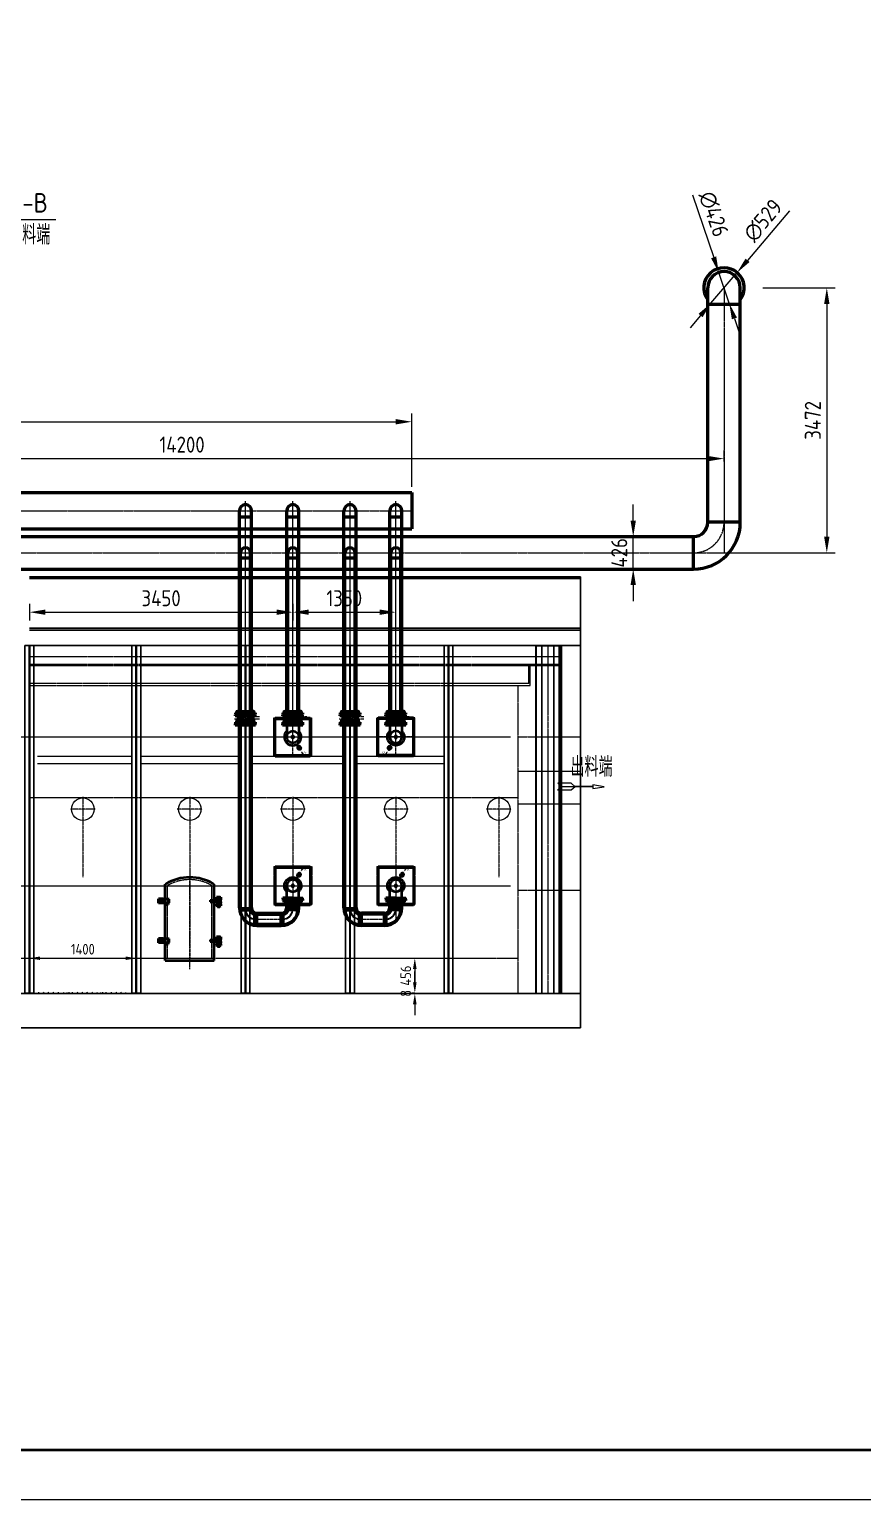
# Model space of a CAD drawing. Header units: millimetres. Extents: x -11969 to 47316, y 514 to 81306.
# Drawn here: x 16953 to 27868, y 42696 to 61964 of the extents above; entities that cross this region are included whole.
import ezdxf

# ---------------------------------------------------------------- set-up
doc = ezdxf.new("R2010")
doc.units = ezdxf.units.MM
for name, pattern in [('CENTER', [2, 1.25, -0.25, 0.25, -0.25]), ('DASHED2', [0.375, 0.25, -0.125]), ('PHANTOM2', [1.25, 0.625, -0.125, 0.125, -0.125, 0.125, -0.125])]:
    doc.linetypes.add(name, pattern=pattern)
for name, color, linetype, lineweight in [('2D', 4, 'PHANTOM2', 20), ('BIAOZHU', 3, 'Continuous', 25), ('gas', 2, 'Continuous', 50), ('POU', 4, 'Continuous', 20), ('SHI', 7, 'Continuous', 40), ('WEN', 3, 'Continuous', 20), ('XI', 2, 'Continuous', 20), ('XU', 6, 'DASHED2', 20), ('ZHONG', 1, 'CENTER', 20)]:
    doc.layers.add(name, color=color, linetype=linetype, lineweight=lineweight)
doc.layers.add('air', color=7, linetype='Continuous', lineweight=50, true_color=0x77bec0)
doc.layers.add('HAN', color=9, linetype='Continuous')
doc.styles.add('GB', font='gbenor.shx', dxfattribs={"bigfont": 'gbcbig.shx'})
doc.dimstyles.new('ISO-25$0', dxfattribs={"dimscale": 40, "dimtxt": 3.5, "dimasz": 3.5, "dimexe": 1, "dimexo": 0.2, "dimgap": 1.2, "dimtad": 1, "dimtoh": 1, "dimdec": 1, "dimzin": 9, "dimdsep": 46, "dimtxsty": 'GB', "dimcen": 0, "dimclrd": 3, "dimclre": 3, "dimclrt": 256, "dimadec": 0, "dimazin": 2, "dimtfac": 1, "dimtdec": 1, "dimtix": 1, "dimtmove": 0, "dimatfit": 3, "dimldrblk": 'DOTSMALL', "dimfxl": 0, "dimlwd": -1, "dimlwe": 20, "dimarcsym": 0})
doc.dimstyles.new('ISO-60', dxfattribs={"dimscale": 60, "dimtxt": 3.5, "dimasz": 3.5, "dimexe": 1.8, "dimexo": 1.25, "dimgap": 1.3, "dimtad": 1, "dimrnd": 1, "dimdsep": 46, "dimtxsty": 'GB', "dimcen": 0, "dimclrd": 3, "dimclre": 3, "dimclrt": 256, "dimadec": 0, "dimazin": 0, "dimtfac": 1, "dimtix": 1, "dimtmove": 0, "dimatfit": 3, "dimldrblk": 'DOTSMALL', "dimfxl": 0, "dimlwd": 20, "dimlwe": 20, "dimarcsym": 0})

# ---------------------------------------------------------------- blocks, each defined once
blk = doc.blocks.new('*D41')
at = {"layer": 'Defpoints', "color": 0}
for p in [(21177, 49791), (21177, 49335), (22002, 49335)]:
    blk.add_point(p, dxfattribs=at)
at = {"layer": 'WEN', "color": 3, "linetype": 'ByBlock', "lineweight": 20}
for p, q in [((21185, 49791), (22042, 49791)), ((21185, 49335), (22042, 49335))]:
    blk.add_line(p, q, dxfattribs=at)
at = {"layer": 'WEN', "color": 3}
blk.add_line((22002, 49651), (22002, 49475), dxfattribs=at)
for points in [[(21978, 49651), (22025, 49651), (22002, 49791)], [(21978, 49475), (22025, 49475), (22002, 49335)]]:
    blk.add_solid(points, dxfattribs=at)
at = {"layer": 'WEN', "insert": (21884, 49563), "char_height": 140, "attachment_point": 5, "rotation": 90, "style": 'GB'}
blk.add_mtext('456', dxfattribs=at)
blk = doc.blocks.new('_DotSmall')
at = {"color": 0, "linetype": 'ByBlock', "const_width": 0.5}
blk.add_lwpolyline([(-0.0625, 0, 1), (0.0625, 0, 1)], format="xyb", close=True, dxfattribs=at)
blk = doc.blocks.new('*D42')
at = {"layer": 'Defpoints', "color": 0}
for p in [(22002, 49335), (22002, 49327), (22002, 49327)]:
    blk.add_point(p, dxfattribs=at)
at = {"layer": 'WEN', "color": 3}
for p, q in [((22002, 49475), (22002, 49615)), ((22002, 49335), (22002, 49327)), ((22002, 49187), (22002, 49047))]:
    blk.add_line(p, q, dxfattribs=at)
at = {"layer": 'WEN', "color": 3, "linetype": 'ByBlock', "lineweight": 20}
for p, q in [((21994, 49335), (21962, 49335)), ((21994, 49327), (21962, 49327))]:
    blk.add_line(p, q, dxfattribs=at)
at = {"layer": 'WEN', "color": 3}
for points in [[(21978, 49475), (22025, 49475), (22002, 49335)], [(21978, 49187), (22025, 49187), (22002, 49327)]]:
    blk.add_solid(points, dxfattribs=at)
at = {"layer": 'WEN', "insert": (21884, 49331), "char_height": 140, "attachment_point": 5, "rotation": 90, "style": 'GB'}
blk.add_mtext('8', dxfattribs=at)
blk = doc.blocks.new('A$C62880422')
at = {"layer": '2D'}
for p, q in [((0, 6), (0, 506)), ((0, 506), (18, 506)), ((482, 506), (500, 506)), ((500, 6), (500, 506)), ((0, 6), (18, 6)), ((483, 6), (500, 6))]:
    blk.add_line(p, q, dxfattribs=at)
at = {"layer": 'SHI'}
for p, q in [((20, 6), (20, 506)), ((20, 506), (480, 506)), ((20, 494), (480, 494)), ((250, 428), (120, 428)), ((120, 428), (120, 413)), ((250, 413), (120, 413)), ((133, 454), (250, 454)), ((133, 440), (133, 454)), ((133, 440), (250, 440)), ((150, 431), (147, 428)), ((250, 431), (150, 431)), ((161, 454), (163, 456)), ((163, 456), (250, 456)), ((171, 413), (171, 256)), ((184, 431), (184, 440)), ((338, 456), (250, 456)), ((368, 454), (250, 454)), ((368, 440), (250, 440)), ((250, 431), (350, 431)), ((250, 428), (380, 428)), ((250, 413), (380, 413)), ((317, 431), (317, 440)), ((330, 413), (330, 256)), ((340, 454), (338, 456)), ((350, 431), (353, 428)), ((368, 440), (368, 454)), ((380, 428), (380, 413)), ((480, 6), (480, 506)), ((20, 18), (480, 18)), ((20, 6), (480, 6)), ((314, 108), (319, 98)), ((346, 127), (352, 117))]:
    blk.add_line(p, q, dxfattribs=at)
for radius in [79.5, 13.5]:
    blk.add_circle((250, 256), radius, dxfattribs=at)
blk.add_arc((250, 256), 110, 136.5544, 43.4456, dxfattribs=at)
blk.add_ellipse((330, 118), major_axis=(9.6, -16.7), ratio=0.984808, start_param=1.570796, end_param=4.712389, dxfattribs=at)
for major_axis, ratio in [((-16.5, -9.5), 0.984808), ((-13.4, -7.7), 0.95304)]:
    blk.add_ellipse((336, 108), major_axis=major_axis, ratio=ratio, dxfattribs=at)
at = {"layer": 'WEN', "color": 3, "lineweight": 20}
blk.add_line((366, 56), (381, 29), dxfattribs=at)
at = {"layer": 'WEN', "color": 3}
blk.add_solid([(363, 54), (369, 58), (355, 74)], dxfattribs=at)
at = {"layer": 'ZHONG'}
for p, q in [((80, 486), (80, 512)), ((138, 435), (138, 405)), ((250, 26), (250, 487)), ((363, 435), (363, 405)), ((420, 486), (420, 512)), ((14, 256), (486, 256)), ((80, 27), (80, 0)), ((317, 97), (355, 119)), ((319, 137), (347, 89)), ((420, 27), (420, 0))]:
    blk.add_line(p, q, dxfattribs=at)
at = {"layer": 'ZHONG', "ltscale": 0.2}
for p, q in [((150, 434), (150, 460)), ((350, 434), (350, 460))]:
    blk.add_line(p, q, dxfattribs=at)
at = {"layer": 'WEN', "insert": (388, 59), "char_height": 21, "width": 46.34, "attachment_point": 1, "style": 'GB'}
blk.add_mtext('点火孔', dxfattribs=at)
blk = doc.blocks.new('A$C7B3D596B')
at = {"layer": 'HAN'}
for p, q in [((0, 4556), (0, 0)), ((0, 4556), (116, 4556)), ((54, 4556), (54, 0)), ((62, 4556), (62, 0)), ((116, 4556), (116, 0)), ((0, 0), (116, 0))]:
    blk.add_line(p, q, dxfattribs=at)
at = {"layer": 'ZHONG', "color": 1}
blk.add_line((58, 4556), (58, 0), dxfattribs=at)
blk = doc.blocks.new('*D43')
at = {"layer": 'Defpoints', "color": 0}
for p in [(16953, 50191), (18353, 50191), (18353, 49791)]:
    blk.add_point(p, dxfattribs=at)
at = {"layer": 'WEN', "color": 3, "linetype": 'ByBlock', "lineweight": 20}
for p, q in [((16953, 50183), (16953, 49751)), ((18353, 50183), (18353, 49751))]:
    blk.add_line(p, q, dxfattribs=at)
at = {"layer": 'WEN', "color": 3}
blk.add_line((17093, 49791), (18213, 49791), dxfattribs=at)
for points in [[(17093, 49814), (17093, 49768), (16953, 49791)], [(18213, 49814), (18213, 49768), (18353, 49791)]]:
    blk.add_solid(points, dxfattribs=at)
at = {"layer": 'WEN', "insert": (17653, 49909), "char_height": 140, "attachment_point": 5, "style": 'GB'}
blk.add_mtext('1400', dxfattribs=at)
blk = doc.blocks.new('A$C057B138B')
for p, q in [((545, 841), (545, -3715)), ((552, 841), (552, -3715)), ((623, 841), (623, -3715)), ((781, 841), (781, -3715)), ((852, 841), (852, -3715)), ((859, 841), (859, -3715))]:
    blk.add_line(p, q)
at = {"layer": 'ZHONG', "color": 1, "ltscale": 0.5}
blk.add_line((702, 841), (702, -3715), dxfattribs=at)
blk = doc.blocks.new('A$C74004488')
at = {"layer": 'WEN'}
for p, q in [((0, 4556), (314, 4556)), ((0, 0), (314, 0))]:
    blk.add_line(p, q, dxfattribs=at)
blk.add_blockref('A$C057B138B', (-545, 3715))
blk = doc.blocks.new('箭头细箭')
for p, q in [((-19.07, -1.43), (-17.58, 0.01)), ((-13.55, 1.45), (-19.05, 1.45)), ((-19.05, 1.45), (-17.58, 0.01)), ((-11.83, 0.01), (-17.58, 0.01)), ((-11.83, 0.01), (-13.57, -1.43)), ((-11.83, 0.01), (-13.55, 1.45)), ((-11.83, -0.04), (-11.83, 0.06)), ((-4.64, 0.06), (-11.83, 0.06)), ((-4.64, 0.76), (-4.64, 0.06)), ((0, 0), (-4.64, 0.76)), ((-4.64, -0.74), (0, 0)), ((-13.57, -1.43), (-19.07, -1.43)), ((-4.64, -0.04), (-11.83, -0.04)), ((-4.64, -0.04), (-4.64, -0.74))]:
    blk.add_line(p, q)
blk = doc.blocks.new('A$C63FB37FF')
at = {"layer": '2D'}
for p, q in [((122, 143), (122, 1095)), ((702, 143), (702, 1095)), ((122, 143), (702, 143))]:
    blk.add_line(p, q, dxfattribs=at)
blk.add_arc((412, 593), 580, 60, 120, dxfattribs=at)
at = {"layer": 'HAN'}
for p, q in [((778, 816), (778, 826)), ((803, 816), (803, 826)), ((778, 296), (778, 306)), ((803, 296), (803, 306))]:
    blk.add_line(p, q, dxfattribs=at)
at = {"layer": 'SHI'}
for p, q in [((92, 113), (92, 1112)), ((732, 113), (732, 1112)), ((4, 863), (4, 923)), ((64, 923), (4, 923)), ((64, 863), (4, 863)), ((142, 918), (9, 918)), ((9, 918), (9, 897)), ((9, 888), (9, 868)), ((9, 868), (142, 868)), ((64, 918), (64, 923)), ((64, 863), (64, 868)), ((92, 848), (132, 848)), ((132, 868), (132, 848)), ((142, 868), (142, 918)), ((681, 903), (681, 883)), ((681, 903), (816, 903)), ((681, 883), (816, 883)), ((761, 926), (761, 906)), ((761, 926), (821, 926)), ((761, 906), (821, 906)), ((761, 883), (761, 863)), ((761, 883), (821, 883)), ((761, 863), (821, 863)), ((770, 945), (763, 941)), ((763, 941), (763, 926)), ((763, 926), (818, 926)), ((770, 855), (763, 851)), ((763, 851), (763, 830)), ((770, 826), (763, 830)), ((768, 863), (768, 855)), ((768, 863), (814, 863)), ((768, 855), (814, 855)), ((770, 945), (811, 945)), ((770, 855), (811, 855)), ((770, 826), (811, 826)), ((776, 906), (776, 903)), ((776, 818), (776, 826)), ((806, 818), (776, 818)), ((776, 818), (778, 816)), ((777, 941), (777, 926)), ((777, 851), (777, 830)), ((778, 816), (803, 816)), ((803, 816), (806, 818)), ((805, 941), (805, 926)), ((805, 851), (805, 830)), ((806, 906), (806, 903)), ((806, 818), (806, 826)), ((811, 945), (818, 941)), ((811, 855), (818, 851)), ((811, 826), (818, 830)), ((814, 863), (814, 855)), ((816, 903), (816, 883)), ((818, 941), (818, 926)), ((818, 851), (818, 830)), ((821, 926), (821, 906)), ((821, 883), (821, 863)), ((64, 403), (4, 403)), ((4, 343), (4, 403)), ((142, 398), (9, 398)), ((9, 398), (9, 377)), ((64, 398), (64, 403)), ((142, 348), (142, 398)), ((761, 406), (761, 386)), ((761, 406), (821, 406)), ((761, 386), (821, 386)), ((770, 425), (763, 421)), ((763, 421), (763, 406)), ((763, 406), (818, 406)), ((770, 425), (811, 425)), ((776, 386), (776, 383)), ((777, 421), (777, 406)), ((805, 421), (805, 406)), ((806, 386), (806, 383)), ((811, 425), (818, 421)), ((818, 421), (818, 406)), ((821, 406), (821, 386)), ((64, 343), (4, 343)), ((9, 368), (9, 348)), ((9, 348), (142, 348)), ((64, 343), (64, 348)), ((92, 328), (132, 328)), ((132, 348), (132, 328)), ((681, 383), (681, 363)), ((681, 383), (816, 383)), ((681, 363), (816, 363)), ((761, 363), (761, 343)), ((761, 363), (821, 363)), ((761, 343), (821, 343)), ((770, 335), (763, 331)), ((763, 331), (763, 310)), ((770, 306), (763, 310)), ((768, 343), (768, 335)), ((768, 343), (814, 343)), ((768, 335), (814, 335)), ((770, 335), (811, 335)), ((770, 306), (811, 306)), ((776, 298), (776, 306)), ((806, 298), (776, 298)), ((776, 298), (778, 296)), ((777, 331), (777, 310)), ((778, 296), (803, 296)), ((803, 296), (806, 298)), ((805, 331), (805, 310)), ((806, 298), (806, 306)), ((811, 335), (818, 331)), ((811, 306), (818, 310)), ((814, 343), (814, 335)), ((816, 383), (816, 363)), ((818, 331), (818, 310)), ((821, 363), (821, 343)), ((92, 113), (732, 113))]:
    blk.add_line(p, q, dxfattribs=at)
for points in [[(48, 869), (61, 893), (48, 917), (20, 917), (6, 893), (20, 869)], [(48, 349), (61, 373), (48, 397), (20, 397), (6, 373), (20, 349)]]:
    blk.add_lwpolyline(points, close=True, dxfattribs=at)
for centre in [(34, 893), (34, 373)]:
    blk.add_circle(centre, 24, dxfattribs=at)
for centre, radius, start, end in [((412, 593), 610, 58.3593, 121.6407), ((767, 932), 12.6, 41.5501, 78.4499), ((767, 842), 12.6, 41.5501, 78.4499), ((767, 839), 12.6, 281.5501, 318.4499), ((791, 919), 26, 57.7958, 122.2042), ((791, 829), 26, 57.7958, 122.2042), ((791, 852), 26, 237.7958, 302.2042), ((814, 932), 12.6, 101.5501, 138.4499), ((814, 842), 12.6, 101.5501, 138.4499), ((814, 839), 12.6, 221.5501, 258.4499), ((767, 412), 12.6, 41.5501, 78.4499), ((791, 399), 26, 57.7958, 122.2042), ((814, 412), 12.6, 101.5501, 138.4499), ((767, 322), 12.6, 41.5501, 78.4499), ((767, 319), 12.6, 281.5501, 318.4499), ((791, 309), 26, 57.7958, 122.2042), ((791, 332), 26, 237.7958, 302.2042), ((814, 322), 12.6, 101.5501, 138.4499), ((814, 319), 12.6, 221.5501, 258.4499)]:
    blk.add_arc(centre, radius, start, end, dxfattribs=at)
at = {"layer": 'XU'}
for p, q in [((9, 897), (9, 888)), ((64, 918), (64, 868)), ((92, 918), (92, 868)), ((732, 903), (732, 883)), ((774, 906), (774, 926)), ((774, 903), (774, 883)), ((774, 883), (774, 863)), ((776, 926), (776, 906)), ((776, 903), (776, 863)), ((806, 926), (806, 906)), ((806, 903), (806, 863)), ((807, 906), (807, 926)), ((807, 903), (807, 883)), ((807, 883), (807, 863)), ((64, 398), (64, 348)), ((92, 398), (92, 348)), ((774, 386), (774, 406)), ((776, 406), (776, 386)), ((806, 406), (806, 386)), ((807, 386), (807, 406)), ((9, 377), (9, 368)), ((732, 383), (732, 363)), ((774, 383), (774, 363)), ((774, 363), (774, 343)), ((776, 383), (776, 343)), ((806, 383), (806, 343)), ((807, 383), (807, 363)), ((807, 363), (807, 343))]:
    blk.add_line(p, q, dxfattribs=at)
for centre in [(34, 893), (34, 373)]:
    blk.add_circle(centre, 16.5, dxfattribs=at)
at = {"layer": 'ZHONG', "ltscale": 2}
blk.add_line((412, 0), (412, 1215), dxfattribs=at)
at = {"layer": 'ZHONG'}
for p, q in [((67, 893), (0, 893)), ((62, 893), (6, 893)), ((34, 859), (34, 926)), ((34, 865), (34, 913)), ((791, 951), (791, 860)), ((791, 946), (791, 810)), ((34, 339), (34, 406)), ((34, 345), (34, 393)), ((791, 431), (791, 340)), ((791, 426), (791, 290)), ((67, 373), (0, 373)), ((62, 373), (6, 373))]:
    blk.add_line(p, q, dxfattribs=at)
blk = doc.blocks.new('蝶阀-DN125')
for p, q in [((-120, 80), (120, 80)), ((-120, 80), (-120, 63)), ((-120, 63), (-90, 63)), ((-120, 57), (-90, 57)), ((-120, 40), (-120, 57)), ((-120, 40), (120, 40)), ((-88, 60), (-90, 63)), ((-88, 60), (-90, 57)), ((-88, 60), (87, 60)), ((-88, 40), (-88, 0)), ((-88, 60), (87, 60)), ((-88, -40), (87, 40)), ((-88, -40), (-88, 0)), ((87, -40), (87, 40)), ((87, 60), (91, 63)), ((87, 60), (91, 57)), ((87, 40), (87, 10)), ((91, 63), (120, 63)), ((91, 57), (120, 57)), ((120, 80), (120, 63)), ((120, 40), (120, 57)), ((-120, -40), (120, -40)), ((-120, -40), (-120, -57)), ((-120, -57), (-90, -57)), ((-120, -63), (-90, -63)), ((-120, -80), (-120, -63)), ((-120, -80), (120, -80)), ((-88, -60), (-90, -57)), ((-88, -60), (-90, -63)), ((-88, -60), (87, -60)), ((-88, -60), (87, -60)), ((87, -60), (91, -57)), ((87, -60), (91, -63)), ((91, -57), (120, -57)), ((91, -63), (120, -63)), ((120, -40), (120, -57)), ((120, -80), (120, -63))]:
    blk.add_line(p, q)
at = {"layer": 'ZHONG'}
for p, q in [((183, 0), (-110, 0)), ((-100, 91), (-100, 34)), ((100, 91), (100, 34)), ((-100, -91), (-100, -34)), ((100, -91), (100, -34))]:
    blk.add_line(p, q, dxfattribs=at)
blk = doc.blocks.new('蝶阀-DN150')
blk.add_line((-100, -40), (100, 40))
at = {"layer": 'SHI'}
for p, q in [((-133, 80), (132, 80)), ((-133, 80), (-133, 63)), ((-133, 63), (-103, 63)), ((-133, 57), (-103, 57)), ((-133, 40), (-133, 57)), ((-133, 40), (132, 40)), ((-100, 60), (-103, 63)), ((-100, 60), (-103, 57)), ((-100, 60), (100, 60)), ((-100, 60), (100, 60)), ((-100, 40), (-100, 0)), ((-100, -40), (-100, 0)), ((100, 60), (103, 63)), ((100, 60), (103, 57)), ((100, 40), (100, 10)), ((100, -40), (100, 40)), ((103, 63), (132, 63)), ((103, 57), (132, 57)), ((132, 80), (132, 63)), ((132, 40), (132, 57)), ((-133, -40), (132, -40)), ((-133, -40), (-133, -57)), ((-133, -57), (-103, -57)), ((-133, -63), (-103, -63)), ((-133, -80), (-133, -63)), ((-133, -80), (132, -80)), ((-100, -60), (-103, -57)), ((-100, -60), (-103, -63)), ((-100, -60), (100, -60)), ((-100, -60), (100, -60)), ((100, -60), (103, -57)), ((100, -60), (103, -63)), ((103, -57), (132, -57)), ((103, -63), (132, -63)), ((132, -40), (132, -57)), ((132, -80), (132, -63))]:
    blk.add_line(p, q, dxfattribs=at)
at = {"layer": 'ZHONG'}
for p, q in [((183, 0), (-144, 0)), ((-112, 100), (-112, 30)), ((112, 29), (112, 100)), ((-112, -100), (-112, -26)), ((112, -23), (112, -100))]:
    blk.add_line(p, q, dxfattribs=at)
blk = doc.blocks.new('*D72')
at = {"layer": 'Defpoints', "color": 0}
for p in [(6904, 56760), (21963, 56822), (21963, 55895)]:
    blk.add_point(p, dxfattribs=at)
at = {"layer": 'WEN', "color": 3, "lineweight": 20}
for p, q in [((6904, 56835), (6904, 56930)), ((21963, 55970), (21963, 56930)), ((7114, 56822), (21753, 56822))]:
    blk.add_line(p, q, dxfattribs=at)
at = {"layer": 'WEN', "color": 3}
for points in [[(7114, 56857), (7114, 56787), (6904, 56822)], [(21753, 56857), (21753, 56787), (21963, 56822)]]:
    blk.add_solid(points, dxfattribs=at)
at = {"layer": 'WEN', "insert": (14433, 57005), "char_height": 210, "attachment_point": 5, "style": 'GB'}
blk.add_mtext('15059', dxfattribs=at)
blk = doc.blocks.new('*D74')
at = {"layer": 'Defpoints', "color": 0}
for p in [(20403, 54326), (21753, 54326), (21753, 54326)]:
    blk.add_point(p, dxfattribs=at)
at = {"layer": 'WEN', "color": 3, "lineweight": 20}
for p, q in [((20403, 54401), (20403, 54434)), ((21753, 54401), (21753, 54434)), ((20613, 54326), (21543, 54326))]:
    blk.add_line(p, q, dxfattribs=at)
at = {"layer": 'WEN', "color": 3}
for points in [[(20613, 54361), (20613, 54291), (20403, 54326)], [(21543, 54361), (21543, 54291), (21753, 54326)]]:
    blk.add_solid(points, dxfattribs=at)
at = {"layer": 'WEN', "insert": (21078, 54509), "char_height": 210, "attachment_point": 5, "style": 'GB'}
blk.add_mtext('1350', dxfattribs=at)
blk = doc.blocks.new('*D76')
at = {"layer": 'Defpoints', "color": 0}
for p in [(16953, 54511), (20403, 54511), (20403, 54326)]:
    blk.add_point(p, dxfattribs=at)
at = {"layer": 'WEN', "color": 3, "lineweight": 20}
for p, q in [((16953, 54436), (16953, 54218)), ((20403, 54436), (20403, 54218)), ((17163, 54326), (20193, 54326))]:
    blk.add_line(p, q, dxfattribs=at)
at = {"layer": 'WEN', "color": 3}
for points in [[(17163, 54361), (17163, 54291), (16953, 54326)], [(20193, 54361), (20193, 54291), (20403, 54326)]]:
    blk.add_solid(points, dxfattribs=at)
at = {"layer": 'WEN', "insert": (18678, 54509), "char_height": 210, "attachment_point": 5, "style": 'GB'}
blk.add_mtext('3450', dxfattribs=at)
blk = doc.blocks.new('*D86')
at = {"color": 3, "lineweight": 20}
for p, q in [((11853, 55392), (11853, 56447)), ((12063, 56339), (25843, 56339)), ((26053, 56299), (26053, 56447))]:
    blk.add_line(p, q, dxfattribs=at)
at = {"color": 3}
for points in [[(12063, 56374), (12063, 56304), (11853, 56339)], [(25843, 56374), (25843, 56304), (26053, 56339)]]:
    blk.add_solid(points, dxfattribs=at)
at = {"layer": 'Defpoints', "color": 0}
for p in [(26053, 56339), (26053, 56224), (11853, 55317)]:
    blk.add_point(p, dxfattribs=at)
at = {"insert": (18953, 56522), "char_height": 210, "attachment_point": 5, "style": 'GB'}
blk.add_mtext('14200', dxfattribs=at)
blk = doc.blocks.new('*D88')
at = {"color": 3, "lineweight": 20}
for p, q in [((26912, 59586), (26360, 58937)), ((25881, 58375), (26224, 58777)), ((25745, 58215), (25609, 58055))]:
    blk.add_line(p, q, dxfattribs=at)
at = {"color": 3}
for points in [[(26334, 58960), (26387, 58915), (26224, 58777)], [(25719, 58237), (25772, 58192), (25881, 58375)]]:
    blk.add_solid(points, dxfattribs=at)
at = {"layer": 'Defpoints', "color": 0}
for p in [(26224, 58777), (25881, 58375)]:
    blk.add_point(p, dxfattribs=at)
at = {"insert": (26565, 59460), "char_height": 210, "attachment_point": 5, "rotation": 49.6116, "style": 'GB'}
blk.add_mtext('∅529', dxfattribs=at)
blk = doc.blocks.new('*D89')
at = {"color": 3, "lineweight": 20}
for p, q in [((25638, 59795), (25917, 58976)), ((26121, 58374), (25984, 58778)), ((26189, 58176), (26257, 57977))]:
    blk.add_line(p, q, dxfattribs=at)
at = {"color": 3}
for points in [[(25950, 58988), (25883, 58965), (25984, 58778)], [(26222, 58187), (26156, 58164), (26121, 58374)]]:
    blk.add_solid(points, dxfattribs=at)
at = {"layer": 'Defpoints', "color": 0}
for p in [(25984, 58778), (26121, 58374)]:
    blk.add_point(p, dxfattribs=at)
at = {"insert": (25917, 59544), "char_height": 210, "attachment_point": 5, "rotation": 288.797, "style": 'GB'}
blk.add_mtext('∅426', dxfattribs=at)
blk = doc.blocks.new('*D90')
at = {"color": 3, "lineweight": 20}
for p, q in [((24863, 55527), (24863, 55737)), ((24863, 54891), (24863, 55317)), ((24898, 55317), (24971, 55317)), ((24898, 54891), (24971, 54891)), ((24863, 54681), (24863, 54471))]:
    blk.add_line(p, q, dxfattribs=at)
at = {"color": 3}
for points in [[(24828, 55527), (24898, 55527), (24863, 55317)], [(24828, 54681), (24898, 54681), (24863, 54891)]]:
    blk.add_solid(points, dxfattribs=at)
at = {"layer": 'Defpoints', "color": 0}
for p in [(24823, 55317), (24863, 55317), (24823, 54891)]:
    blk.add_point(p, dxfattribs=at)
at = {"insert": (24680, 55104), "char_height": 210, "attachment_point": 5, "rotation": 90, "style": 'GB'}
blk.add_mtext('426', dxfattribs=at)
blk = doc.blocks.new('*D97')
at = {"layer": 'BIAOZHU', "color": 3, "lineweight": 20}
for p, q in [((26563, 58576), (27507, 58576)), ((27399, 58366), (27399, 55314)), ((26017, 55104), (27507, 55104))]:
    blk.add_line(p, q, dxfattribs=at)
at = {"layer": 'BIAOZHU', "color": 3}
for points in [[(27364, 58366), (27434, 58366), (27399, 58576)], [(27364, 55314), (27434, 55314), (27399, 55104)]]:
    blk.add_solid(points, dxfattribs=at)
at = {"layer": 'Defpoints', "color": 0}
for p in [(26488, 58576), (25942, 55104), (27399, 55104)]:
    blk.add_point(p, dxfattribs=at)
at = {"layer": 'BIAOZHU', "insert": (27216, 56840), "char_height": 210, "attachment_point": 5, "rotation": 90, "style": 'GB'}
blk.add_mtext('3472', dxfattribs=at)

msp = doc.modelspace()

# ---------------------------------------------------------------- hatches: boundary and pattern name
at = {"layer": 'POU'}
h = msp.add_hatch(dxfattribs=at)
h.set_pattern_fill('FLEX', color=256, scale=5, angle=30, style=0)
h.set_pattern_definition([(30, (-169406.647, -19645.95), (-15.875, 27.4963066), [31.75, -31.75]), (75, (-169379.15, -19630.076), (-15.8750069, 27.4963184), [7.9375, -29.0263, 7.9375, -44.9013])])
h.paths.add_polyline_path([(17127.855, 49345.007), (17039.855, 49345.007), (17039.855, 49335.007), (17127.855, 49335.007)])
h.paths.add_polyline_path([(18097.855, 49345.007), (17127.855, 49345.007), (17127.855, 49335.007), (18097.855, 49335.007)])
h.paths.add_polyline_path([(18217.855, 49345.007), (18097.855, 49345.007), (18097.855, 49335.007), (18217.855, 49335.007)])

# ---------------------------------------------------------------- linework, layer by layer
for p, q in [((19703.355, 50450.897), (19862.355, 50450.897)), ((21073.355, 50450.897), (21232.355, 50450.897)), ((17169.855, 49325), (17169.855, 49335.007))]:
    msp.add_line(p, q)
at = {"layer": '2D'}
for p, q in [((23917.855, 53741.007), (16952.855, 53741.007)), ((23917.855, 53641.007), (16952.855, 53641.007)), ((23917.855, 53621.007), (16952.855, 53621.007)), ((23494.855, 53391.007), (23494.855, 53621.007)), ((23514.855, 53361.007), (23514.855, 53621.007)), ((23494.855, 53391.007), (16952.855, 53391.007)), ((23514.855, 53361.007), (16952.855, 53361.007)), ((23352.855, 53361.007), (23352.855, 49327)), ((23352.855, 51891.007), (16952.855, 51891.007)), ((10552.855, 49791.007), (23352.855, 49791.007)), ((10552.855, 49335.007), (23352.855, 49335.007))]:
    msp.add_line(p, q, dxfattribs=at)
at = {"layer": 'air'}
for p, q in [((25839.855, 55504.007), (25839.855, 58576.007)), ((26265.855, 55504.007), (26265.855, 58576.007)), ((25839.855, 58363.007), (26265.855, 58363.007)), ((26265.855, 55504.007), (25839.855, 55504.007)), ((11852.855, 55317.007), (25652.855, 55317.007)), ((25652.855, 54891.007), (25652.855, 55317.007)), ((19716.355, 50425.897), (19716.355, 55104.007)), ((19716.355, 55037.507), (19849.355, 55037.507)), ((19849.355, 50425.897), (19849.355, 55104.007)), ((20336.355, 53035.014), (20336.355, 55104.007)), ((20336.355, 55037.507), (20469.355, 55037.507)), ((20469.355, 53035.014), (20469.355, 55104.007)), ((21086.355, 50425.897), (21086.355, 55104.007)), ((21086.355, 55037.507), (21219.355, 55037.507)), ((21219.355, 50425.897), (21219.355, 55104.007)), ((21686.355, 53035.014), (21686.355, 55104.007)), ((21686.355, 55037.507), (21819.355, 55037.507)), ((21819.355, 53035.014), (21819.355, 55104.007)), ((11852.855, 54891.007), (25652.855, 54891.007)), ((20336.355, 50425.897), (20336.355, 50520.897)), ((20469.355, 50425.897), (20469.355, 50520.897)), ((21686.355, 50425.897), (21686.355, 50520.897)), ((21819.355, 50425.897), (21819.355, 50520.897)), ((19716.355, 50425.897), (19849.355, 50425.897)), ((19907.855, 50234.397), (19907.855, 50367.397)), ((19907.855, 50367.397), (20277.855, 50367.397)), ((20277.855, 50234.397), (20277.855, 50367.397)), ((20469.355, 50425.897), (20336.355, 50425.897)), ((21086.355, 50425.897), (21219.355, 50425.897)), ((21627.855, 50367.397), (21277.855, 50367.397)), ((21277.855, 50234.397), (21277.855, 50367.397)), ((21627.855, 50234.397), (21627.855, 50367.397)), ((21819.355, 50425.897), (21686.355, 50425.897)), ((20277.855, 50234.397), (19907.855, 50234.397)), ((21627.855, 50234.397), (21277.855, 50234.397))]:
    msp.add_line(p, q, dxfattribs=at)
for centre, radius, start, end in [((26052.855, 58576.007), 264.5, 323.638562, 216.361438), ((26052.855, 58576.007), 213, 0, 180), ((25652.855, 55504.007), 187, 270, 0), ((25652.855, 55504.007), 613, 270, 0), ((19782.855, 55104.007), 66.5, 0, 180), ((20402.855, 55104.007), 66.5, 0, 180), ((21152.855, 55104.007), 66.5, 0, 180), ((21752.855, 55104.007), 66.5, 0, 180), ((19907.855, 50425.897), 191.5, 180, 270), ((19907.855, 50425.897), 58.5, 180, 270), ((20277.855, 50425.897), 191.5, 270, 0), ((20277.855, 50425.897), 58.5, 270, 0), ((21277.855, 50425.897), 191.5, 180, 270), ((21277.855, 50425.897), 58.5, 180, 270), ((21627.855, 50425.897), 191.5, 270, 0), ((21627.855, 50425.897), 58.5, 270, 0)]:
    msp.add_arc(centre, radius, start, end, dxfattribs=at)
at = {"layer": 'gas'}
for p, q in [((7353.973, 55895.007), (21962.855, 55895.007)), ((21962.855, 55895.007), (21962.855, 55417.007)), ((19703.355, 50450.897), (19703.355, 55656.007)), ((19703.355, 55576.507), (19862.355, 55576.507)), ((19862.355, 50450.897), (19862.355, 55656.007)), ((20323.355, 53006.014), (20323.355, 55656.007)), ((20323.355, 55576.507), (20482.355, 55576.507)), ((20482.355, 53006.014), (20482.355, 55656.007)), ((21073.355, 50450.897), (21073.355, 55656.007)), ((21073.355, 55576.507), (21232.355, 55576.507)), ((21232.355, 50450.897), (21232.355, 55656.007)), ((21673.355, 53006.014), (21673.355, 55656.007)), ((21673.355, 55576.507), (21832.355, 55576.507)), ((21832.355, 53006.014), (21832.355, 55656.007)), ((7353.973, 55417.007), (21962.855, 55417.007)), ((20323.355, 50450.897), (20323.355, 50548.014)), ((20482.355, 50450.897), (20482.355, 50548.014)), ((21673.355, 50450.897), (21673.355, 50548.014)), ((21832.355, 50450.897), (21832.355, 50548.014)), ((19932.855, 50221.397), (19932.855, 50380.397)), ((19932.855, 50380.397), (20252.855, 50380.397)), ((20252.855, 50221.397), (20252.855, 50380.397)), ((20482.355, 50450.897), (20323.355, 50450.897)), ((21602.855, 50380.397), (21302.855, 50380.397)), ((21302.855, 50221.397), (21302.855, 50380.397)), ((21602.855, 50221.397), (21602.855, 50380.397)), ((21832.355, 50450.897), (21673.355, 50450.897)), ((19932.855, 50221.397), (20252.855, 50221.397)), ((21602.855, 50221.397), (21302.855, 50221.397))]:
    msp.add_line(p, q, dxfattribs=at)
for centre, radius, start, end in [((19782.855, 55656.007), 79.5, 0, 180), ((20402.855, 55656.007), 79.5, 0, 180), ((21152.855, 55656.007), 79.5, 0, 180), ((21752.855, 55656.007), 79.5, 0, 180), ((19932.855, 50450.897), 229.5, 180, 270), ((19932.855, 50450.897), 70.5, 180, 270), ((20252.855, 50450.897), 229.5, 270, 0), ((20252.855, 50450.897), 70.5, 270, 0), ((21302.855, 50450.897), 229.5, 180, 270), ((21302.855, 50450.897), 70.5, 180, 270), ((21602.855, 50450.897), 229.5, 270, 0), ((21602.855, 50450.897), 70.5, 270, 0)]:
    msp.add_arc(centre, radius, start, end, dxfattribs=at)
at = {"layer": 'HAN'}
for p, q in [((24172.855, 54791.007), (16952.855, 54791.007)), ((24172.855, 54767.007), (16952.855, 54767.007)), ((24172.855, 53891.007), (24172.855, 54791.007)), ((24172.855, 54115.007), (16952.855, 54115.007)), ((24172.855, 54091.007), (16952.855, 54091.007)), ((24172.855, 53891.007), (16952.855, 53891.007)), ((23917.855, 53891.007), (23917.855, 49327)), ((23922.855, 53891.007), (23922.855, 49327)), ((24172.855, 53891.007), (24172.855, 50116.063)), ((24172.855, 50116.063), (24172.855, 48877)), ((10552.855, 49327), (24172.855, 49327)), ((9732.855, 48877), (24172.855, 48877))]:
    msp.add_line(p, q, dxfattribs=at)
at = {"layer": 'SHI'}
for p, q in [((20402.855, 50563.014), (20272.855, 50563.014)), ((20272.855, 50563.014), (20272.855, 50548.014)), ((20402.855, 50548.014), (20272.855, 50548.014)), ((20285.355, 50539.014), (20402.855, 50539.014)), ((20285.355, 50525.014), (20285.355, 50539.014)), ((20285.355, 50525.014), (20402.855, 50525.014)), ((20302.855, 50566.014), (20299.855, 50563.014)), ((20402.855, 50566.014), (20302.855, 50566.014)), ((20402.855, 50566.014), (20302.855, 50566.014)), ((20313.355, 50539.014), (20315.355, 50541.014)), ((20315.355, 50541.014), (20402.855, 50541.014)), ((20402.855, 50566.014), (20502.855, 50566.014)), ((20402.855, 50566.014), (20502.855, 50566.014)), ((20402.855, 50563.014), (20532.855, 50563.014)), ((20402.855, 50548.014), (20532.855, 50548.014)), ((20490.355, 50541.014), (20402.855, 50541.014)), ((20520.355, 50539.014), (20402.855, 50539.014)), ((20520.355, 50525.014), (20402.855, 50525.014)), ((20492.355, 50539.014), (20490.355, 50541.014)), ((20502.855, 50566.014), (20505.855, 50563.014)), ((20520.355, 50525.014), (20520.355, 50539.014)), ((20532.855, 50563.014), (20532.855, 50548.014)), ((21752.855, 50563.014), (21622.855, 50563.014)), ((21622.855, 50563.014), (21622.855, 50548.014)), ((21752.855, 50548.014), (21622.855, 50548.014)), ((21635.355, 50539.014), (21752.855, 50539.014)), ((21635.355, 50525.014), (21635.355, 50539.014)), ((21635.355, 50525.014), (21752.855, 50525.014)), ((21652.855, 50566.014), (21649.855, 50563.014)), ((21752.855, 50566.014), (21652.855, 50566.014)), ((21752.855, 50566.014), (21652.855, 50566.014)), ((21663.355, 50539.014), (21665.355, 50541.014)), ((21665.355, 50541.014), (21752.855, 50541.014)), ((21752.855, 50566.014), (21852.855, 50566.014)), ((21752.855, 50566.014), (21852.855, 50566.014)), ((21752.855, 50563.014), (21882.855, 50563.014)), ((21752.855, 50548.014), (21882.855, 50548.014)), ((21840.355, 50541.014), (21752.855, 50541.014)), ((21870.355, 50539.014), (21752.855, 50539.014)), ((21870.355, 50525.014), (21752.855, 50525.014)), ((21842.355, 50539.014), (21840.355, 50541.014)), ((21852.855, 50566.014), (21855.855, 50563.014)), ((21870.355, 50525.014), (21870.355, 50539.014)), ((21882.855, 50563.014), (21882.855, 50548.014))]:
    msp.add_line(p, q, dxfattribs=at)
msp.add_lwpolyline([(-10343.915, 43346.079), (42046.085, 43346.079), (42046.085, 80656.079), (-10343.915, 80656.079)], close=True, dxfattribs=at)
at = {"layer": 'WEN'}
for p, q in [((16643.126, 59473.932), (17296.818, 59473.932)), ((18352.855, 52975.065), (18352.855, 52119.051)), ((10552.855, 52691.014), (23255.647, 52691.014)), ((17060.855, 52441.014), (18294.855, 52441.014)), ((18410.855, 52441.014), (19714.855, 52441.014)), ((19840.855, 52441.014), (21094.855, 52441.014)), ((21210.855, 52441.014), (22384.855, 52441.014)), ((17060.855, 52341.014), (18294.855, 52341.014)), ((18410.855, 52341.014), (19714.855, 52341.014)), ((19840.855, 52341.014), (21094.855, 52341.014)), ((21210.855, 52341.014), (22384.855, 52341.014)), ((23352.855, 52241.207), (24172.855, 52241.207)), ((23352.855, 51816.207), (24172.855, 51816.207)), ((10552.855, 50741.014), (23255.647, 50741.014)), ((20402.855, 50450.897), (20402.855, 50503.473)), ((21752.855, 50476.897), (21752.855, 50300.897))]:
    msp.add_line(p, q, dxfattribs=at)
for centre in [(17652.855, 51743.431), (19052.855, 51743.431), (20402.855, 51743.431), (21752.855, 51743.431), (23102.855, 51743.431)]:
    msp.add_circle(centre, 147.576, dxfattribs=at)
at = {"layer": 'XI'}
msp.add_lwpolyline([(-11968.915, 42696.079), (42696.085, 42696.079), (42696.085, 81306.079), (-11968.915, 81306.079)], close=True, dxfattribs=at)
at = {"layer": 'ZHONG', "color": 1, "ltscale": 0.5}
for p, q in [((26052.855, 58576.007), (26052.855, 55104.007)), ((19782.855, 52817.927), (19782.855, 55781.77)), ((20402.855, 52817.927), (20402.855, 55781.77)), ((21152.855, 52817.927), (21152.855, 55781.77)), ((21752.855, 52817.927), (21752.855, 55781.77)), ((6903.973, 55656.007), (21962.855, 55656.007)), ((11852.855, 55104.007), (26052.855, 55104.007)), ((23352.855, 52691.014), (24172.855, 52691.014)), ((23352.855, 50681.014), (24172.855, 50681.014))]:
    msp.add_line(p, q, dxfattribs=at)
at = {"layer": 'ZHONG', "linetype": 'CENTER'}
for p, q in [((17652.855, 51905.771), (17652.855, 50853.549)), ((17652.855, 51905.765), (17652.855, 51581.097)), ((19052.855, 51905.771), (19052.855, 49791.007)), ((19052.855, 51905.765), (19052.855, 51581.097)), ((20402.855, 51905.771), (20402.855, 50853.549)), ((20402.855, 51905.765), (20402.855, 51581.097)), ((21752.855, 51905.765), (21752.855, 51581.097)), ((21752.855, 51905.765), (21752.855, 50741.014)), ((23102.855, 51905.765), (23102.855, 51581.097)), ((23102.855, 51905.765), (23102.855, 50853.543)), ((17815.189, 51743.431), (17490.521, 51743.431)), ((19215.189, 51743.431), (18890.521, 51743.431)), ((20565.189, 51743.431), (20240.521, 51743.431)), ((21915.189, 51743.431), (21590.521, 51743.431)), ((23265.189, 51743.431), (22940.521, 51743.431)), ((19932.855, 50300.897), (20252.855, 50300.897)), ((21302.855, 50300.897), (21602.855, 50300.897))]:
    msp.add_line(p, q, dxfattribs=at)
at = {"layer": 'ZHONG', "ltscale": 0.2}
for p, q in [((20302.855, 50563.494), (20302.855, 50537.123)), ((20502.855, 50563.494), (20502.855, 50537.123)), ((21652.855, 50563.494), (21652.855, 50537.123)), ((21852.855, 50563.494), (21852.855, 50537.123))]:
    msp.add_line(p, q, dxfattribs=at)
at = {"layer": 'ZHONG', "linetype": 'CENTER'}
for centre, radius, start, end in [((25652.855, 55504.007), 400, 270, 0), ((19932.855, 50450.897), 150, 180, 270), ((19907.855, 50425.897), 125, 180, 270), ((20252.855, 50450.897), 150, 270, 0), ((20277.855, 50425.897), 125, 270, 0), ((21302.855, 50450.897), 150, 180, 270), ((21277.855, 50425.897), 125, 180, 270), ((21602.855, 50450.897), 150, 270, 0), ((21627.855, 50425.897), 125, 270, 0)]:
    msp.add_arc(centre, radius, start, end, dxfattribs=at)

# ---------------------------------------------------------------- block references
for name, p in [('蝶阀-DN150', (19782.855, 52926.014)), ('蝶阀-DN125', (19782.855, 52955.014)), ('蝶阀-DN150', (20402.855, 52926.014)), ('蝶阀-DN125', (20402.855, 52955.014)), ('蝶阀-DN150', (21152.855, 52926.014)), ('蝶阀-DN125', (21152.855, 52955.014)), ('蝶阀-DN150', (21752.855, 52926.014)), ('蝶阀-DN125', (21752.855, 52955.014))]:
    msp.add_blockref(name, p)
at = {"layer": 'BIAOZHU'}
msp.add_blockref('A$C62880422', (20152.855, 52434.803), dxfattribs=at)
at = {"layer": 'BIAOZHU', "xscale": -1}
msp.add_blockref('A$C62880422', (22002.855, 52434.803), dxfattribs=at)
at = {"layer": 'BIAOZHU', "xscale": -1, "rotation": 180}
for p in [(20152.855, 50997.224), (21502.855, 50997.224)]:
    msp.add_blockref('A$C62880422', p, dxfattribs=at)
at = {"layer": 'HAN', "xscale": -1}
msp.add_blockref('A$C74004488', (23899.855, 49327), dxfattribs=at)
at = {"layer": 'WEN', "xscale": -1}
msp.add_blockref('A$C7B3D596B', (17010.855, 49335.007), dxfattribs=at)
at = {"layer": 'WEN'}
for name, p in [('A$C7B3D596B', (18294.855, 49335.007)), ('A$C7B3D596B', (19724.855, 49335.007)), ('A$C7B3D596B', (21094.855, 49335.007)), ('A$C7B3D596B', (22384.855, 49335.007)), ('A$C63FB37FF', (18640.642, 49648.384))]:
    msp.add_blockref(name, p, dxfattribs=at)
at = {"layer": 'WEN', "xscale": 32, "yscale": 32, "zscale": 32}
msp.add_blockref('箭头细箭', (24483.016, 52039.12), dxfattribs=at)

# ---------------------------------------------------------------- texts
at = {"style": 'GB'}
for s, p in [('B-B', (16674.599, 59563.419)), ('出料端', (16674.599, 59145.184)), ('出料端', (24040.512, 52171.813))]:
    msp.add_text(s, height=256, dxfattribs=at).set_placement(p)

# ---------------------------------------------------------------- dimensions: what is measured, and where the dimension line sits
for p1, p2, picture, middle in [((26121.487, 58374.367), (25984.223, 58777.647), '*D89', (25916.657, 59544.094)), ((25881.468, 58374.545), (26224.242, 58777.469), '*D88', (26564.684, 59460.074))]:
    dim = msp.add_diameter_dim_2p(p1=p1, p2=p2, dimstyle='ISO-60')
    dim.commit()
    dim.dimension.update_dxf_attribs({"geometry": picture, "text_midpoint": middle})
dim = msp.add_linear_dim(base=(26052.855, 56339.262), p1=(11852.855, 55317.007), p2=(26052.855, 56224.394), dimstyle='ISO-60')
dim.commit()
dim.dimension.update_dxf_attribs({"geometry": '*D86', "text_midpoint": (18952.855, 56522.262)})
dim = msp.add_linear_dim(base=(24863.377, 55317.007), p1=(24822.713, 54891.007), p2=(24822.713, 55317.007), angle=90, dimstyle='ISO-60')
dim.commit()
dim.dimension.update_dxf_attribs({"geometry": '*D90', "text_midpoint": (24680.377, 55104.007)})
at = {"layer": 'BIAOZHU'}
dim = msp.add_linear_dim(base=(27399.207, 55104.007), p1=(26487.798, 58576.007), p2=(25941.886, 55104.007), angle=90, dimstyle='ISO-60', dxfattribs=at)
dim.commit()
dim.dimension.update_dxf_attribs({"geometry": '*D97', "text_midpoint": (27216.207, 56840.007)})
at = {"layer": 'WEN'}
for base, p1, p2, picture, middle in [((21962.855, 56822.473), (6903.973, 56760.074), (21962.855, 55895.007), '*D72', (14433.414, 57005.473)), ((20402.855, 54325.532), (16952.855, 54511.351), (20402.855, 54511.351), '*D76', (18677.855, 54508.532))]:
    dim = msp.add_linear_dim(base=base, p1=p1, p2=p2, dimstyle='ISO-60', dxfattribs=at)
    dim.commit()
    dim.dimension.update_dxf_attribs({"geometry": picture, "text_midpoint": middle})
for base, p1, p2, dimstyle, override, picture, middle in [((21752.855, 54325.532), (20402.855, 54325.532), (21752.855, 54325.532), 'ISO-60', {"dimtmove": 1}, '*D74', (21077.855, 54508.532)), ((18352.855, 49791.007), (16952.855, 50191.017), (18352.855, 50191.017), 'ISO-25$0', {"dimatfit": 0, "dimfxl": 1.8}, '*D43', (17652.855, 49909.007))]:
    dim = msp.add_linear_dim(base=base, p1=p1, p2=p2, dimstyle=dimstyle, override=override, dxfattribs=at)
    dim.commit()
    dim.dimension.update_dxf_attribs({"geometry": picture, "text_midpoint": middle})
for base, p1, p2, picture, middle in [((22001.815, 49335.007), (21176.901, 49791.007), (21176.901, 49335.007), '*D41', (21883.815, 49563.007)), ((22001.815, 49327), (22001.815, 49335.007), (22001.815, 49327), '*D42', (21883.815, 49331.004))]:
    dim = msp.add_linear_dim(base=base, p1=p1, p2=p2, angle=90, dimstyle='ISO-25$0', override={"dimatfit": 0, "dimfxl": 1.8}, dxfattribs=at)
    dim.commit()
    dim.dimension.update_dxf_attribs({"geometry": picture, "text_midpoint": middle})

doc.saveas('drawing.dxf')
